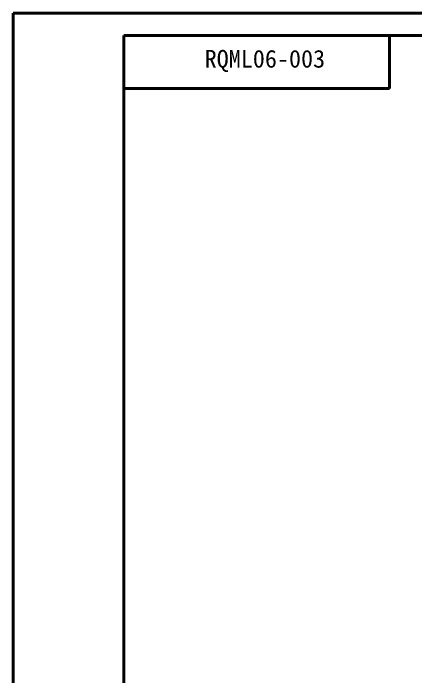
# Model space of a CAD drawing. Header units: millimetres. Extents: x 2312 to 3992, y 755 to 1943.
# Drawn here: x 2312 to 2676, y 1344 to 1943 of the extents above; entities that cross this region are included whole.
import ezdxf

# ---------------------------------------------------------------- set-up
doc = ezdxf.new("R2010")
doc.units = ezdxf.units.MM
doc.layers.add('文字', color=7, linetype='Continuous', lineweight=13)
doc.layers.add('粗实线', color=7, linetype='Continuous', lineweight=40)
doc.styles.add('STYLE1', font='txt.shx', dxfattribs={"width": 0.8, "height": 3, "bigfont": 'hzdx.shx'})

msp = doc.modelspace()

# ---------------------------------------------------------------- linework, layer by layer
at = {"layer": '粗实线'}
for p, q in [((2312.277, 1943.281), (2312.277, 755.281)), ((3992.277, 1943.281), (2312.277, 1943.281)), ((3972.277, 1923.281), (2412.277, 1923.281)), ((2412.277, 1923.281), (2412.277, 775.281)), ((2652.277, 1875.281), (2652.277, 1923.281)), ((2412.277, 1875.281), (2652.277, 1875.281))]:
    msp.add_line(p, q, dxfattribs=at)

# ---------------------------------------------------------------- texts
at = {"layer": '文字', "insert": (2539.656, 1900.202), "char_height": 16, "width": 240, "attachment_point": 5, "style": 'STYLE1'}
msp.add_mtext('\\pt176;{\\fSimSun|b0|i0|c134|p2;\\W1;RQML06-003}', dxfattribs=at)

doc.saveas('drawing.dxf')
